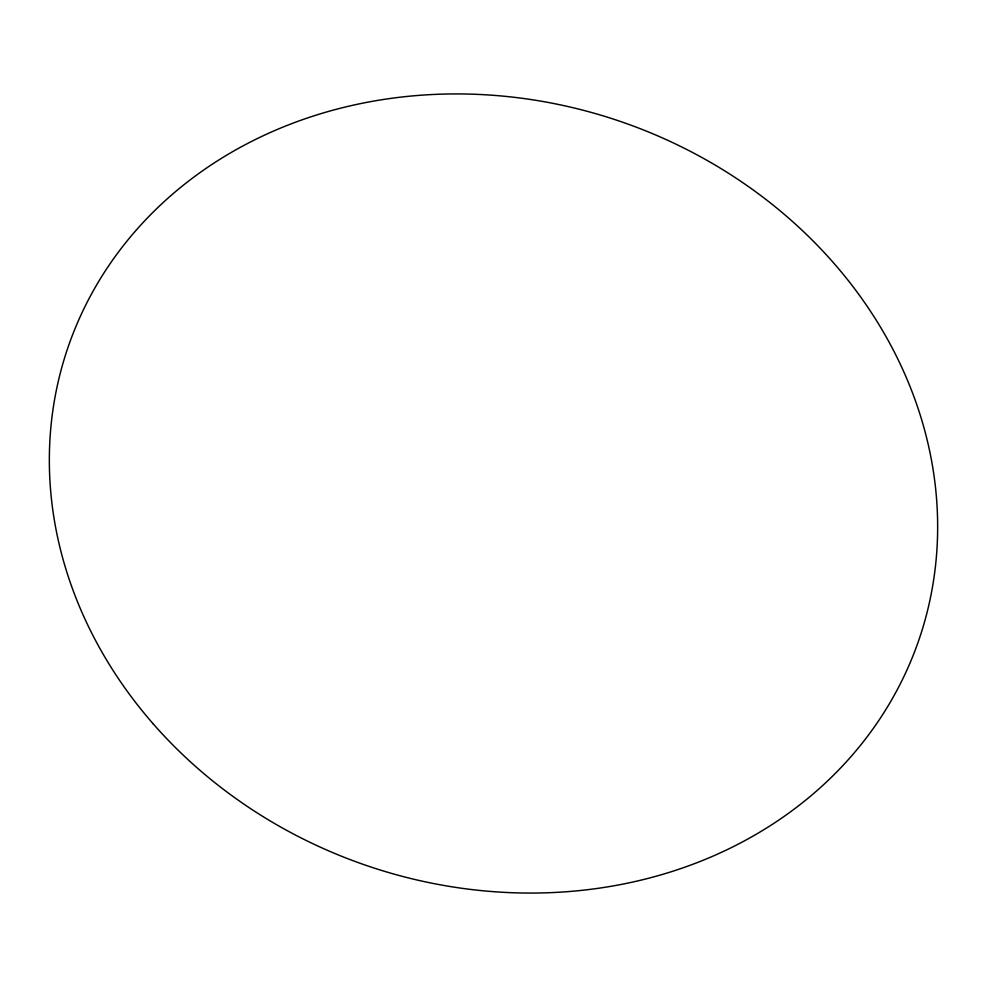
<?xml version="1.0" encoding="UTF-8"?>
<svg xmlns="http://www.w3.org/2000/svg" width="987" height="987" viewBox="0 0 987 987"><rect width="100%" height="100%" fill="white"/><g stroke="black" fill="none" stroke-linecap="round" stroke-linejoin="round"><path stroke-width="1.48" d="M153.145 723.792A449.899 393.11 19.1 0 0 910.816 661.13A449.899 393.11 19.1 0 0 416.526 95.566A449.899 393.11 19.1 0 0 153.145 723.792"/></g></svg>
